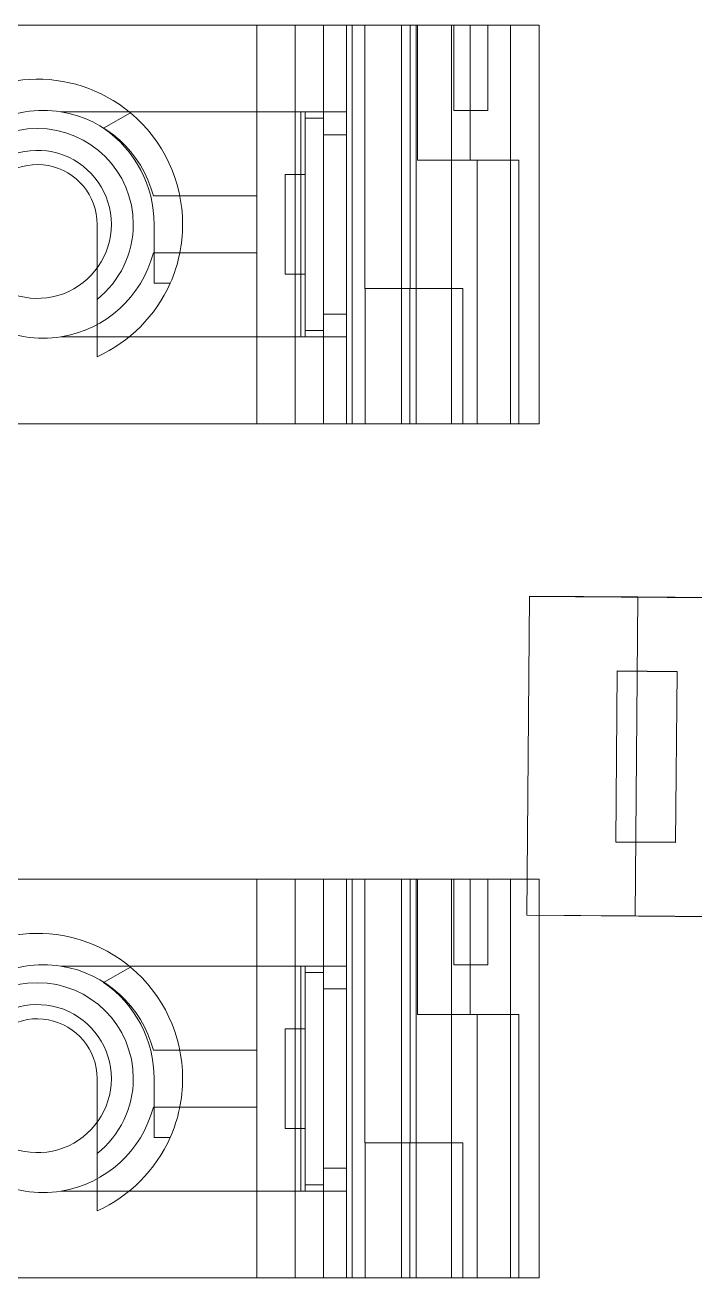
# Model space of a CAD drawing. Header units: millimetres. Extents: x 37984 to 70752, y 14140 to 37584.
# Drawn here: x 45831.06 to 45854.58, y 28292.4 to 28336.4 of the extents above; entities that cross this region are included whole.
import ezdxf

# ---------------------------------------------------------------- set-up
doc = ezdxf.new("R2010")
doc.units = ezdxf.units.MM
doc.layers.add('000-PI-Oprema', color=30, linetype='Continuous', lineweight=5)

# ---------------------------------------------------------------- blocks, each defined once
blk = doc.blocks.new('TE-18-2 - 48290501')
at = {"layer": '000-PI-Oprema'}
for p, q in [((47001.664, 28633.227), (47001.664, 28635.027)), ((47001.664, 28635.027), (47001.664, 28635.027)), ((47015.664, 28635.027), (47001.664, 28635.027)), ((47015.664, 28635.027), (47015.664, 28634.309)), ((47015.664, 28635.027), (47015.664, 28635.027)), ((47001.664, 28634.027), (47001.664, 28634.027)), ((47015.664, 28634.027), (47001.664, 28634.027)), ((47006.414, 28634.309), (47006.414, 28632.848)), ((47006.414, 28634.309), (47015.664, 28634.309)), ((47015.664, 28632.848), (47015.664, 28634.309)), ((47015.664, 28634.027), (47015.664, 28634.027)), ((47001.664, 28632.027), (47001.664, 28633.227)), ((47001.664, 28633.227), (47001.664, 28633.227)), ((47004.664, 28633.227), (47001.664, 28633.227)), ((47004.664, 28633.227), (47004.664, 28633.227)), ((47004.664, 28633.227), (47004.664, 28632.027)), ((47006.414, 28632.61), (47001.664, 28632.61)), ((47015.664, 28632.848), (47006.414, 28632.848)), ((47006.414, 28632.848), (47006.414, 28630.758)), ((47015.664, 28632.848), (47015.664, 28630.713)), ((47015.664, 28632.344), (47010.914, 28632.344)), ((47010.914, 28630.492), (47010.914, 28632.344)), ((47001.664, 28630.713), (47001.664, 28632.027)), ((47001.664, 28632.027), (47001.664, 28632.027)), ((47004.664, 28632.027), (47001.664, 28632.027)), ((47015.664, 28631.949), (47001.664, 28631.949)), ((47004.664, 28632.027), (47004.664, 28632.027)), ((47006.414, 28630.758), (47001.664, 28630.758)), ((47001.664, 28628.463), (47001.664, 28630.713)), ((47001.664, 28630.713), (47015.664, 28630.713)), ((47010.914, 28630.501), (47001.664, 28630.501)), ((47015.664, 28630.492), (47010.914, 28630.492)), ((47010.914, 28628.907), (47010.914, 28630.492)), ((47015.664, 28630.713), (47015.664, 28628.463)), ((47001.664, 28630.195), (47015.664, 28630.195)), ((47001.664, 28628.907), (47010.914, 28628.907)), ((47015.664, 28628.922), (47010.914, 28628.922)), ((47001.664, 28625.113), (47001.664, 28628.463)), ((47001.664, 28628.463), (47015.664, 28628.463)), ((47001.664, 28628.263), (47001.664, 28628.263)), ((47001.664, 28628.263), (47004.714, 28628.263)), ((47004.714, 28628.263), (47004.714, 28628.263)), ((47005.514, 28628.263), (47004.714, 28628.263)), ((47004.714, 28626.813), (47004.714, 28628.263)), ((47005.514, 28628.263), (47011.814, 28628.263)), ((47005.514, 28627.463), (47005.514, 28628.263)), ((47012.614, 28628.263), (47011.814, 28628.263)), ((47011.814, 28628.263), (47011.814, 28627.463)), ((47012.614, 28628.263), (47012.614, 28628.263)), ((47012.614, 28628.263), (47015.664, 28628.263)), ((47012.614, 28628.263), (47012.614, 28626.813)), ((47015.664, 28628.463), (47015.664, 28625.113)), ((47015.664, 28628.263), (47015.664, 28628.263)), ((47001.664, 28627.463), (47001.664, 28627.463)), ((47001.664, 28627.463), (47004.937, 28627.463)), ((47004.937, 28626.813), (47004.937, 28627.463)), ((47005.514, 28627.463), (47004.937, 28627.463)), ((47005.514, 28627.463), (47011.814, 28627.463)), ((47012.391, 28627.463), (47011.814, 28627.463)), ((47012.391, 28627.463), (47012.391, 28626.813)), ((47012.391, 28627.463), (47015.664, 28627.463)), ((47015.664, 28627.463), (47015.664, 28627.463)), ((47001.664, 28626.463), (47015.664, 28626.463)), ((47004.714, 28626.813), (47004.714, 28618.243)), ((47004.714, 28626.813), (47004.714, 28626.813)), ((47004.714, 28626.813), (47004.937, 28626.813)), ((47004.714, 28626.663), (47004.714, 28626.663)), ((47004.714, 28626.663), (47012.614, 28626.663)), ((47004.937, 28626.813), (47012.391, 28626.813)), ((47006.914, 28626.813), (47006.914, 28626.813)), ((47006.914, 28626.813), (47006.914, 28626.113)), ((47010.414, 28626.813), (47010.414, 28626.813)), ((47010.414, 28626.813), (47010.414, 28626.113)), ((47012.391, 28626.813), (47012.614, 28626.813)), ((47012.614, 28626.813), (47012.614, 28626.813)), ((47012.614, 28618.243), (47012.614, 28626.813)), ((47012.614, 28626.663), (47012.614, 28626.663)), ((47006.914, 28626.113), (47010.414, 28626.113)), ((47006.914, 28626.113), (47006.914, 28626.113)), ((47010.414, 28626.113), (47010.414, 28626.113)), ((47001.664, 28625.113), (47001.664, 28609.66)), ((47001.664, 28625.113), (47001.664, 28625.113)), ((47001.664, 28625.113), (47004.714, 28625.113)), ((47004.714, 28625.113), (47007.664, 28625.113)), ((47007.664, 28621.486), (47007.664, 28625.113)), ((47007.664, 28625.113), (47007.664, 28625.113)), ((47007.664, 28625.113), (47007.664, 28625.113)), ((47007.664, 28625.113), (47009.664, 28625.113)), ((47009.664, 28625.113), (47009.664, 28625.113)), ((47009.664, 28625.113), (47009.664, 28621.486)), ((47009.664, 28625.113), (47012.614, 28625.113)), ((47009.664, 28625.113), (47009.664, 28625.113)), ((47012.614, 28625.113), (47015.664, 28625.113)), ((47015.664, 28609.66), (47015.664, 28625.113)), ((47015.664, 28625.113), (47015.664, 28625.113)), ((47010.729, 28622.076), (47010.729, 28622.076)), ((47010.729, 28621.513), (47010.729, 28622.076)), ((47007.664, 28621.486), (47007.664, 28621.486)), ((47010.729, 28621.513), (47008.664, 28621.513)), ((47008.664, 28621.513), (47008.664, 28621.513)), ((47009.664, 28621.486), (47009.664, 28621.486)), ((47010.729, 28621.513), (47010.729, 28621.513)), ((47004.746, 28620.678), (47004.746, 28620.678)), ((47004.746, 28620.678), (47005.288, 28619.739)), ((47005.288, 28619.739), (47005.288, 28619.739)), ((47008.664, 28619.513), (47008.664, 28619.513)), ((47010.197, 28619.513), (47008.664, 28619.513)), ((47013.312, 28619.513), (47010.197, 28619.513)), ((47013.312, 28619.513), (47013.312, 28619.513)), ((47004.714, 28618.243), (47004.714, 28618.243)), ((47012.614, 28618.243), (47012.614, 28618.243))]:
    blk.add_line(p, q, dxfattribs=at)
for centre, radius, start, end in [((47008.664, 28617.413), 5.1, 90, 140.1934), ((47008.664, 28617.413), 5.1, 66.1161, 90), ((47008.664, 28617.413), 5.1, 24.3158, 66.1161), ((47008.664, 28617.613), 4, 104.4775, 170.9313), ((47008.664, 28617.413), 4.1, 90, 145.4284), ((47008.664, 28617.613), 4, 9.0687, 75.5225), ((47008.664, 28617.413), 3.368, 90, 270), ((47008.664, 28617.413), 3.368, 38.574, 90), ((47008.664, 28617.413), 5.1, 140.1934, 225.9337), ((47008.664, 28617.413), 2.6, 90, 228.835), ((47008.664, 28617.413), 2.6, 311.165, 90), ((47008.664, 28617.413), 2.1, 90, 248.7581), ((47008.664, 28617.613), 4, 170.9313, 189.0687), ((47008.664, 28617.613), 4, 350.9313, 9.0687), ((47008.664, 28617.613), 4, 189.0687, 255.5225), ((47008.664, 28617.613), 4, 284.4775, 350.9313)]:
    blk.add_arc(centre, radius, start, end, dxfattribs=at)
blk = doc.blocks.new('DELTA IP 30 - 47506030')
at = {"layer": '000-PI-Oprema'}
for p, q in [((47302.706, 28581.504), (47302.762, 28587.934)), ((47302.745, 28587.934), (47302.722, 28585.304)), ((47313.962, 28587.934), (47313.905, 28581.407)), ((47313.922, 28585.206), (47313.946, 28587.994)), ((47305.342, 28586.681), (47305.323, 28584.582)), ((47305.333, 28584.582), (47305.351, 28586.681)), ((47305.351, 28586.681), (47305.342, 28586.681)), ((47305.351, 28586.681), (47311.351, 28586.629)), ((47311.323, 28584.529), (47311.341, 28586.629)), ((47311.351, 28586.629), (47311.333, 28584.529)), ((47302.722, 28585.304), (47302.704, 28581.504)), ((47313.922, 28585.206), (47302.722, 28585.304)), ((47313.903, 28581.407), (47313.922, 28585.206)), ((47305.333, 28584.582), (47305.323, 28584.582)), ((47305.333, 28584.582), (47311.333, 28584.529)), ((47302.704, 28581.504), (47302.706, 28581.504)), ((47302.706, 28581.504), (47313.905, 28581.407))]:
    blk.add_line(p, q, dxfattribs=at)

msp = doc.modelspace()

# ---------------------------------------------------------------- block references
at = {"layer": '000-PI-Oprema', "rotation": 270}
for p in [(17214.082, 75338.068), (17214.082, 75308.068)]:
    msp.add_blockref('TE-18-2 - 48290501', p, dxfattribs=at)

# ---------------------------------------------------------------- next in the draw order: block references
msp.add_blockref('DELTA IP 30 - 47506030', (17267.27, 75619.046), dxfattribs=at)

doc.saveas('drawing.dxf')
